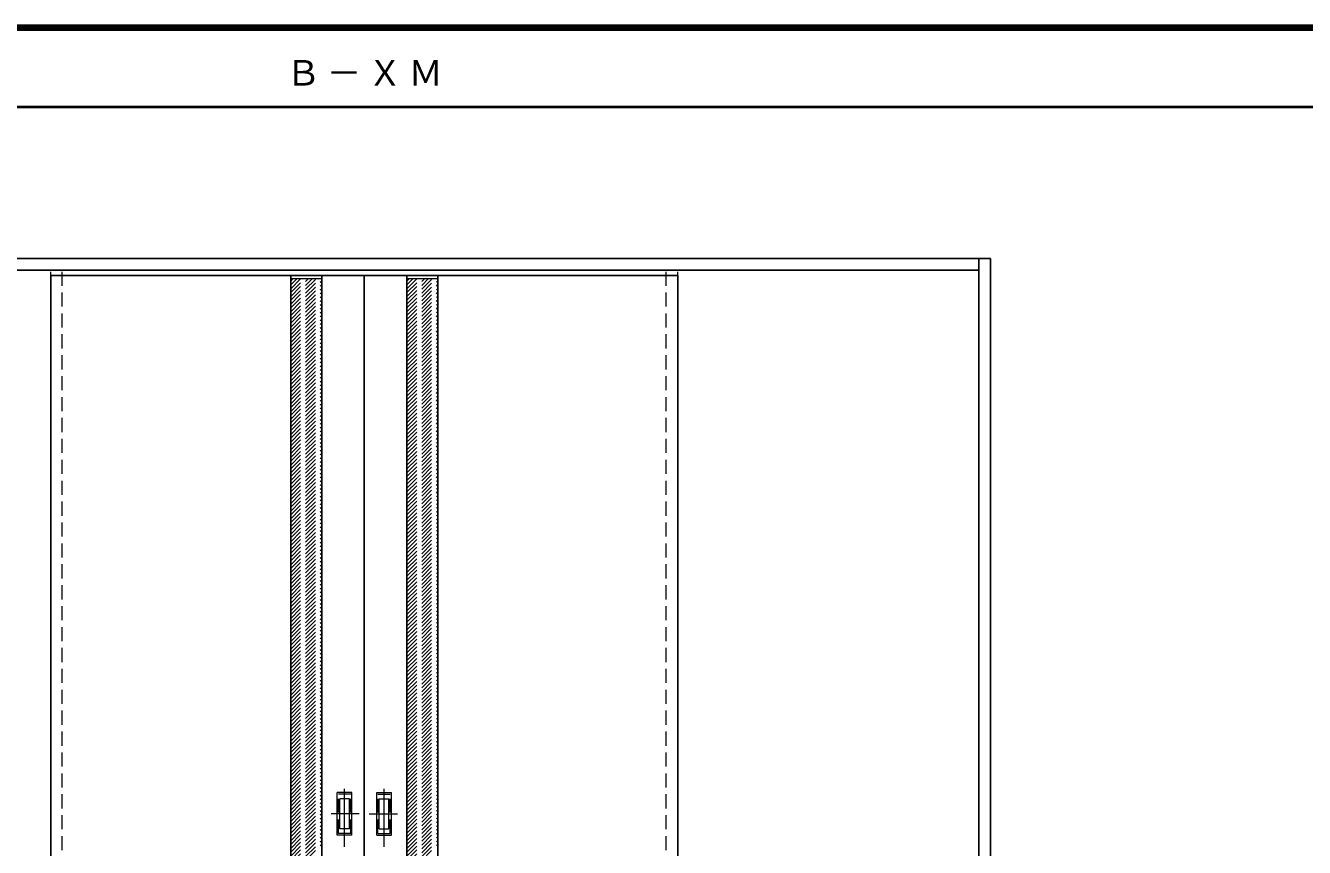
# Model space of a CAD drawing. Units: millimetres, scale not verified. Extents: x -6000 to 5700, y -4307 to 4260.
# Drawn here: x -3570 to -267, y 2052 to 4175 of the extents above; entities that cross this region are included whole.
import ezdxf

# ---------------------------------------------------------------- set-up
doc = ezdxf.new("R2010")
doc.units = ezdxf.units.MM
doc.header["$LTSCALE"] = 30
doc.linetypes.add('CHAIN1', pattern=[8, 5, -1, 1, -1])
doc.linetypes.add('DASHED1', pattern=[1.8, 1.2, -0.6])
for name, color, linetype, lineweight in [('0-2_扉', 3, 'Continuous', 25), ('0-3_仕上げ', 3, 'Continuous', 25), ('0-4_枠', 3, 'Continuous', 25), ('0-6_引手', 7, 'Continuous', 18), ('0-A_文字', 7, 'Continuous', 18), ('0-C_ハッチ', 4, 'DASHED1', 9), ('F-1_枠', 6, 'Continuous', 40)]:
    doc.layers.add(name, color=color, linetype=linetype, lineweight=lineweight)
doc.styles.add('ＭＳ ゴシック', font='')
doc.styles.get('ＭＳ ゴシック').set_extended_font_data('MS Gothic')

msp = doc.modelspace()

# ---------------------------------------------------------------- linework, layer by layer
at = {"layer": '0-2_扉', "color": 4, "linetype": 'DASHED1', "lineweight": 9}
for p, q in [((-3505, 1181), (-3505, 3543)), ((-3475, 1181), (-3475, 3543)), ((-1915, 1181), (-1915, 3543)), ((-1885, 1181), (-1885, 3543)), ((-3475, 1181.5), (-3475, 3529.5)), ((-1915, 1181.5), (-1915, 3529.5))]:
    msp.add_line(p, q, dxfattribs=at)
at = {"layer": '0-2_扉'}
for p, q in [((-3505, 3529.5), (-2695, 3529.5)), ((-3505, 1181.5), (-3505, 3529.5)), ((-1885, 3529.5), (-2695, 3529.5)), ((-2695, 1181.5), (-2695, 3529.5)), ((-1885, 1181.5), (-1885, 3529.5))]:
    msp.add_line(p, q, dxfattribs=at)
at = {"layer": '0-3_仕上げ'}
for p, q in [((-2885, 1181.5), (-2885, 3529.5)), ((-2805, 1181.5), (-2805, 3529.5)), ((-2585, 1181.5), (-2585, 3529.5)), ((-2505, 1181.5), (-2505, 3529.5))]:
    msp.add_line(p, q, dxfattribs=at)
at = {"layer": '0-3_仕上げ', "color": 7, "lineweight": 18}
for p, q in [((-2885, 3521.5), (-2805, 3521.5)), ((-2585, 3521.5), (-2505, 3521.5))]:
    msp.add_line(p, q, dxfattribs=at)
at = {"layer": '0-4_枠'}
for p, q in [((-4312, 3573), (-1078, 3573)), ((-1108, 1173), (-1108, 3573)), ((-1078, 1173), (-1078, 3573)), ((-4282, 3543), (-1108, 3543))]:
    msp.add_line(p, q, dxfattribs=at)
at = {"layer": '0-6_引手', "linetype": 'CHAIN1'}
for p, q in [((-2746, 2053.77), (-2746, 2224.62)), ((-2644, 2053.77), (-2644, 2224.62)), ((-2707.93, 2139), (-2780.44, 2139)), ((-2682.07, 2139), (-2609.56, 2139))]:
    msp.add_line(p, q, dxfattribs=at)
at = {"layer": '0-6_引手'}
for p, q in [((-2727, 2194), (-2765, 2194)), ((-2765, 2084), (-2765, 2194)), ((-2727, 2084), (-2727, 2194)), ((-2663, 2194), (-2625, 2194)), ((-2663, 2084), (-2663, 2194)), ((-2625, 2084), (-2625, 2194)), ((-2733.5, 2178), (-2758.5, 2178)), ((-2758.5, 2100), (-2758.5, 2178)), ((-2733.5, 2100), (-2733.5, 2178)), ((-2656.5, 2178), (-2631.5, 2178)), ((-2656.5, 2100), (-2656.5, 2178)), ((-2631.5, 2100), (-2631.5, 2178)), ((-2727, 2084), (-2765, 2084)), ((-2733.5, 2100), (-2758.5, 2100)), ((-2663, 2084), (-2625, 2084)), ((-2656.5, 2100), (-2631.5, 2100))]:
    msp.add_line(p, q, dxfattribs=at)
at = {"layer": '0-6_引手', "linetype": 'DASHED1'}
for p, q in [((-2762, 2088), (-2762, 2190)), ((-2628, 2088), (-2628, 2190)), ((-2730, 2088), (-2762, 2088)), ((-2660, 2088), (-2628, 2088))]:
    msp.add_line(p, q, dxfattribs=at)
for points in [[(-2730, 2088), (-2730, 2190), (-2762, 2190)], [(-2660, 2088), (-2660, 2190), (-2628, 2190)]]:
    msp.add_lwpolyline(points, dxfattribs=at)
at = {"layer": '0-C_ハッチ'}
for p, q in [((-2885, 3445.67), (-2809.17, 3521.5)), ((-2885, 3455.57), (-2819.07, 3521.5)), ((-2885, 3465.47), (-2828.97, 3521.5)), ((-2885, 3475.37), (-2838.87, 3521.5)), ((-2885, 3485.27), (-2848.77, 3521.5)), ((-2885, 3495.17), (-2858.67, 3521.5)), ((-2885, 3505.07), (-2868.57, 3521.5)), ((-2885, 3514.97), (-2878.47, 3521.5)), ((-2885, 3435.77), (-2805, 3515.77)), ((-2885, 3425.87), (-2805, 3505.87)), ((-2585, 3445.67), (-2509.17, 3521.5)), ((-2585, 3455.57), (-2519.07, 3521.5)), ((-2585, 3465.47), (-2528.97, 3521.5)), ((-2585, 3475.37), (-2538.87, 3521.5)), ((-2585, 3485.27), (-2548.77, 3521.5)), ((-2585, 3495.17), (-2558.67, 3521.5)), ((-2585, 3505.07), (-2568.57, 3521.5)), ((-2585, 3514.97), (-2578.47, 3521.5)), ((-2585, 3435.77), (-2505, 3515.77)), ((-2585, 3425.87), (-2505, 3505.87)), ((-2885, 3415.98), (-2805, 3495.98)), ((-2885, 3406.08), (-2805, 3486.08)), ((-2885, 3396.18), (-2805, 3476.18)), ((-2585, 3415.98), (-2505, 3495.98)), ((-2585, 3406.08), (-2505, 3486.08)), ((-2585, 3396.18), (-2505, 3476.18)), ((-2885, 3386.28), (-2805, 3466.28)), ((-2885, 3376.38), (-2805, 3456.38)), ((-2885, 3366.48), (-2805, 3446.48)), ((-2885, 3356.58), (-2805, 3436.58)), ((-2585, 3386.28), (-2505, 3466.28)), ((-2585, 3376.38), (-2505, 3456.38)), ((-2585, 3366.48), (-2505, 3446.48)), ((-2585, 3356.58), (-2505, 3436.58)), ((-2885, 3346.68), (-2805, 3426.68)), ((-2885, 3336.78), (-2805, 3416.78)), ((-2885, 3326.88), (-2805, 3406.88)), ((-2585, 3346.68), (-2505, 3426.68)), ((-2585, 3336.78), (-2505, 3416.78)), ((-2585, 3326.88), (-2505, 3406.88)), ((-2885, 3316.98), (-2805, 3396.98)), ((-2885, 3307.08), (-2805, 3387.08)), ((-2885, 3297.18), (-2805, 3377.18)), ((-2585, 3316.98), (-2505, 3396.98)), ((-2585, 3307.08), (-2505, 3387.08)), ((-2585, 3297.18), (-2505, 3377.18)), ((-2885, 3287.28), (-2805, 3367.28)), ((-2885, 3277.38), (-2805, 3357.38)), ((-2885, 3267.48), (-2805, 3347.48)), ((-2885, 3257.58), (-2805, 3337.58)), ((-2585, 3287.28), (-2505, 3367.28)), ((-2585, 3277.38), (-2505, 3357.38)), ((-2585, 3267.48), (-2505, 3347.48)), ((-2585, 3257.58), (-2505, 3337.58)), ((-2885, 3247.68), (-2805, 3327.68)), ((-2885, 3237.78), (-2805, 3317.78)), ((-2885, 3227.88), (-2805, 3307.88)), ((-2585, 3247.68), (-2505, 3327.68)), ((-2585, 3237.78), (-2505, 3317.78)), ((-2585, 3227.88), (-2505, 3307.88)), ((-2885, 3217.99), (-2805, 3297.99)), ((-2885, 3208.09), (-2805, 3288.09)), ((-2885, 3198.19), (-2805, 3278.19)), ((-2585, 3217.99), (-2505, 3297.99)), ((-2585, 3208.09), (-2505, 3288.09)), ((-2585, 3198.19), (-2505, 3278.19)), ((-2885, 3188.29), (-2805, 3268.29)), ((-2885, 3178.39), (-2805, 3258.39)), ((-2885, 3168.49), (-2805, 3248.49)), ((-2885, 3158.59), (-2805, 3238.59)), ((-2585, 3188.29), (-2505, 3268.29)), ((-2585, 3178.39), (-2505, 3258.39)), ((-2585, 3168.49), (-2505, 3248.49)), ((-2585, 3158.59), (-2505, 3238.59)), ((-2885, 3148.69), (-2805, 3228.69)), ((-2885, 3138.79), (-2805, 3218.79)), ((-2885, 3128.89), (-2805, 3208.89)), ((-2585, 3148.69), (-2505, 3228.69)), ((-2585, 3138.79), (-2505, 3218.79)), ((-2585, 3128.89), (-2505, 3208.89)), ((-2885, 3118.99), (-2805, 3198.99)), ((-2885, 3109.09), (-2805, 3189.09)), ((-2885, 3099.19), (-2805, 3179.19)), ((-2585, 3118.99), (-2505, 3198.99)), ((-2585, 3109.09), (-2505, 3189.09)), ((-2585, 3099.19), (-2505, 3179.19)), ((-2885, 3089.29), (-2805, 3169.29)), ((-2885, 3079.39), (-2805, 3159.39)), ((-2885, 3069.49), (-2805, 3149.49)), ((-2885, 3059.59), (-2805, 3139.59)), ((-2585, 3089.29), (-2505, 3169.29)), ((-2585, 3079.39), (-2505, 3159.39)), ((-2585, 3069.49), (-2505, 3149.49)), ((-2585, 3059.59), (-2505, 3139.59)), ((-2885, 3049.69), (-2805, 3129.69)), ((-2885, 3039.79), (-2805, 3119.79)), ((-2885, 3029.89), (-2805, 3109.89)), ((-2585, 3049.69), (-2505, 3129.69)), ((-2585, 3039.79), (-2505, 3119.79)), ((-2585, 3029.89), (-2505, 3109.89)), ((-2885, 3020), (-2805, 3100)), ((-2885, 3010.1), (-2805, 3090.1)), ((-2885, 3000.2), (-2805, 3080.2)), ((-2585, 3020), (-2505, 3100)), ((-2585, 3010.1), (-2505, 3090.1)), ((-2585, 3000.2), (-2505, 3080.2)), ((-2885, 2990.3), (-2805, 3070.3)), ((-2885, 2980.4), (-2805, 3060.4)), ((-2885, 2970.5), (-2805, 3050.5)), ((-2885, 2960.6), (-2805, 3040.6)), ((-2585, 2990.3), (-2505, 3070.3)), ((-2585, 2980.4), (-2505, 3060.4)), ((-2585, 2970.5), (-2505, 3050.5)), ((-2585, 2960.6), (-2505, 3040.6)), ((-2885, 2950.7), (-2805, 3030.7)), ((-2885, 2940.8), (-2805, 3020.8)), ((-2885, 2930.9), (-2805, 3010.9)), ((-2585, 2950.7), (-2505, 3030.7)), ((-2585, 2940.8), (-2505, 3020.8)), ((-2585, 2930.9), (-2505, 3010.9)), ((-2885, 2921), (-2805, 3001)), ((-2885, 2911.1), (-2805, 2991.1)), ((-2885, 2901.2), (-2805, 2981.2)), ((-2585, 2921), (-2505, 3001)), ((-2585, 2911.1), (-2505, 2991.1)), ((-2585, 2901.2), (-2505, 2981.2)), ((-2885, 2891.3), (-2805, 2971.3)), ((-2885, 2881.4), (-2805, 2961.4)), ((-2885, 2871.5), (-2805, 2951.5)), ((-2885, 2861.6), (-2805, 2941.6)), ((-2585, 2891.3), (-2505, 2971.3)), ((-2585, 2881.4), (-2505, 2961.4)), ((-2585, 2871.5), (-2505, 2951.5)), ((-2585, 2861.6), (-2505, 2941.6)), ((-2885, 2851.7), (-2805, 2931.7)), ((-2885, 2841.8), (-2805, 2921.8)), ((-2885, 2831.91), (-2805, 2911.91)), ((-2585, 2851.7), (-2505, 2931.7)), ((-2585, 2841.8), (-2505, 2921.8)), ((-2585, 2831.91), (-2505, 2911.91)), ((-2885, 2822.01), (-2805, 2902.01)), ((-2885, 2812.11), (-2805, 2892.11)), ((-2885, 2802.21), (-2805, 2882.21)), ((-2585, 2822.01), (-2505, 2902.01)), ((-2585, 2812.11), (-2505, 2892.11)), ((-2585, 2802.21), (-2505, 2882.21)), ((-2885, 2792.31), (-2805, 2872.31)), ((-2885, 2782.41), (-2805, 2862.41)), ((-2885, 2772.51), (-2805, 2852.51)), ((-2885, 2762.61), (-2805, 2842.61)), ((-2585, 2792.31), (-2505, 2872.31)), ((-2585, 2782.41), (-2505, 2862.41)), ((-2585, 2772.51), (-2505, 2852.51)), ((-2585, 2762.61), (-2505, 2842.61)), ((-2885, 2752.71), (-2805, 2832.71)), ((-2885, 2742.81), (-2805, 2822.81)), ((-2885, 2732.91), (-2805, 2812.91)), ((-2585, 2752.71), (-2505, 2832.71)), ((-2585, 2742.81), (-2505, 2822.81)), ((-2585, 2732.91), (-2505, 2812.91)), ((-2885, 2723.01), (-2805, 2803.01)), ((-2885, 2713.11), (-2805, 2793.11)), ((-2885, 2703.21), (-2805, 2783.21)), ((-2585, 2723.01), (-2505, 2803.01)), ((-2585, 2713.11), (-2505, 2793.11)), ((-2585, 2703.21), (-2505, 2783.21)), ((-2885, 2693.31), (-2805, 2773.31)), ((-2885, 2683.41), (-2805, 2763.41)), ((-2885, 2673.51), (-2805, 2753.51)), ((-2885, 2663.61), (-2805, 2743.61)), ((-2585, 2693.31), (-2505, 2773.31)), ((-2585, 2683.41), (-2505, 2763.41)), ((-2585, 2673.51), (-2505, 2753.51)), ((-2585, 2663.61), (-2505, 2743.61)), ((-2885, 2653.71), (-2805, 2733.71)), ((-2885, 2643.81), (-2805, 2723.81)), ((-2885, 2633.92), (-2805, 2713.92)), ((-2585, 2653.71), (-2505, 2733.71)), ((-2585, 2643.81), (-2505, 2723.81)), ((-2585, 2633.92), (-2505, 2713.92)), ((-2885, 2624.02), (-2805, 2704.02)), ((-2885, 2614.12), (-2805, 2694.12)), ((-2885, 2604.22), (-2805, 2684.22)), ((-2585, 2624.02), (-2505, 2704.02)), ((-2585, 2614.12), (-2505, 2694.12)), ((-2585, 2604.22), (-2505, 2684.22)), ((-2885, 2594.32), (-2805, 2674.32)), ((-2885, 2584.42), (-2805, 2664.42)), ((-2885, 2574.52), (-2805, 2654.52)), ((-2885, 2564.62), (-2805, 2644.62)), ((-2585, 2594.32), (-2505, 2674.32)), ((-2585, 2584.42), (-2505, 2664.42)), ((-2585, 2574.52), (-2505, 2654.52)), ((-2585, 2564.62), (-2505, 2644.62)), ((-2885, 2554.72), (-2805, 2634.72)), ((-2885, 2544.82), (-2805, 2624.82)), ((-2885, 2534.92), (-2805, 2614.92)), ((-2585, 2554.72), (-2505, 2634.72)), ((-2585, 2544.82), (-2505, 2624.82)), ((-2585, 2534.92), (-2505, 2614.92)), ((-2885, 2525.02), (-2805, 2605.02)), ((-2885, 2515.12), (-2805, 2595.12)), ((-2885, 2505.22), (-2805, 2585.22)), ((-2585, 2525.02), (-2505, 2605.02)), ((-2585, 2515.12), (-2505, 2595.12)), ((-2585, 2505.22), (-2505, 2585.22)), ((-2885, 2495.32), (-2805, 2575.32)), ((-2885, 2485.42), (-2805, 2565.42)), ((-2885, 2475.52), (-2805, 2555.52)), ((-2885, 2465.62), (-2805, 2545.62)), ((-2585, 2495.32), (-2505, 2575.32)), ((-2585, 2485.42), (-2505, 2565.42)), ((-2585, 2475.52), (-2505, 2555.52)), ((-2585, 2465.62), (-2505, 2545.62)), ((-2885, 2455.72), (-2805, 2535.72)), ((-2885, 2445.82), (-2805, 2525.82)), ((-2885, 2435.93), (-2805, 2515.93)), ((-2585, 2455.72), (-2505, 2535.72)), ((-2585, 2445.82), (-2505, 2525.82)), ((-2585, 2435.93), (-2505, 2515.93)), ((-2885, 2426.03), (-2805, 2506.03)), ((-2885, 2416.13), (-2805, 2496.13)), ((-2885, 2406.23), (-2805, 2486.23)), ((-2585, 2426.03), (-2505, 2506.03)), ((-2585, 2416.13), (-2505, 2496.13)), ((-2585, 2406.23), (-2505, 2486.23)), ((-2885, 2396.33), (-2805, 2476.33)), ((-2885, 2386.43), (-2805, 2466.43)), ((-2885, 2376.53), (-2805, 2456.53)), ((-2885, 2366.63), (-2805, 2446.63)), ((-2585, 2396.33), (-2505, 2476.33)), ((-2585, 2386.43), (-2505, 2466.43)), ((-2585, 2376.53), (-2505, 2456.53)), ((-2585, 2366.63), (-2505, 2446.63)), ((-2885, 2356.73), (-2805, 2436.73)), ((-2885, 2346.83), (-2805, 2426.83)), ((-2885, 2336.93), (-2805, 2416.93)), ((-2585, 2356.73), (-2505, 2436.73)), ((-2585, 2346.83), (-2505, 2426.83)), ((-2585, 2336.93), (-2505, 2416.93)), ((-2885, 2327.03), (-2805, 2407.03)), ((-2885, 2317.13), (-2805, 2397.13)), ((-2885, 2307.23), (-2805, 2387.23)), ((-2585, 2327.03), (-2505, 2407.03)), ((-2585, 2317.13), (-2505, 2397.13)), ((-2585, 2307.23), (-2505, 2387.23)), ((-2885, 2297.33), (-2805, 2377.33)), ((-2885, 2287.43), (-2805, 2367.43)), ((-2885, 2277.53), (-2805, 2357.53)), ((-2885, 2267.63), (-2805, 2347.63)), ((-2585, 2297.33), (-2505, 2377.33)), ((-2585, 2287.43), (-2505, 2367.43)), ((-2585, 2277.53), (-2505, 2357.53)), ((-2585, 2267.63), (-2505, 2347.63)), ((-2885, 2257.73), (-2805, 2337.73)), ((-2885, 2247.83), (-2805, 2327.83)), ((-2885, 2237.94), (-2805, 2317.94)), ((-2585, 2257.73), (-2505, 2337.73)), ((-2585, 2247.83), (-2505, 2327.83)), ((-2585, 2237.94), (-2505, 2317.94)), ((-2885, 2228.04), (-2805, 2308.04)), ((-2885, 2218.14), (-2805, 2298.14)), ((-2885, 2208.24), (-2805, 2288.24)), ((-2585, 2228.04), (-2505, 2308.04)), ((-2585, 2218.14), (-2505, 2298.14)), ((-2585, 2208.24), (-2505, 2288.24)), ((-2885, 2198.34), (-2805, 2278.34)), ((-2885, 2188.44), (-2805, 2268.44)), ((-2885, 2178.54), (-2805, 2258.54)), ((-2885, 2168.64), (-2805, 2248.64)), ((-2585, 2198.34), (-2505, 2278.34)), ((-2585, 2188.44), (-2505, 2268.44)), ((-2585, 2178.54), (-2505, 2258.54)), ((-2585, 2168.64), (-2505, 2248.64)), ((-2885, 2158.74), (-2805, 2238.74)), ((-2885, 2148.84), (-2805, 2228.84)), ((-2885, 2138.94), (-2805, 2218.94)), ((-2585, 2158.74), (-2505, 2238.74)), ((-2585, 2148.84), (-2505, 2228.84)), ((-2585, 2138.94), (-2505, 2218.94)), ((-2885, 2129.04), (-2805, 2209.04)), ((-2885, 2119.14), (-2805, 2199.14)), ((-2885, 2109.24), (-2805, 2189.24)), ((-2585, 2129.04), (-2505, 2209.04)), ((-2585, 2119.14), (-2505, 2199.14)), ((-2585, 2109.24), (-2505, 2189.24)), ((-2885, 2099.34), (-2805, 2179.34)), ((-2885, 2089.44), (-2805, 2169.44)), ((-2885, 2079.54), (-2805, 2159.54)), ((-2885, 2069.64), (-2805, 2149.64)), ((-2585, 2099.34), (-2505, 2179.34)), ((-2585, 2089.44), (-2505, 2169.44)), ((-2585, 2079.54), (-2505, 2159.54)), ((-2585, 2069.64), (-2505, 2149.64)), ((-2885, 2059.74), (-2805, 2139.74)), ((-2885, 2049.84), (-2805, 2129.84)), ((-2885, 2039.95), (-2805, 2119.95)), ((-2585, 2059.74), (-2505, 2139.74)), ((-2585, 2049.84), (-2505, 2129.84)), ((-2585, 2039.95), (-2505, 2119.95)), ((-2885, 2030.05), (-2805, 2110.05)), ((-2885, 2020.15), (-2805, 2100.15)), ((-2885, 2010.25), (-2805, 2090.25)), ((-2585, 2030.05), (-2505, 2110.05)), ((-2585, 2020.15), (-2505, 2100.15)), ((-2585, 2010.25), (-2505, 2090.25)), ((-2885, 2000.35), (-2805, 2080.35)), ((-2885, 1990.45), (-2805, 2070.45)), ((-2885, 1980.55), (-2805, 2060.55)), ((-2585, 2000.35), (-2505, 2080.35)), ((-2585, 1990.45), (-2505, 2070.45)), ((-2585, 1980.55), (-2505, 2060.55))]:
    msp.add_line(p, q, dxfattribs=at)
at = {"layer": 'F-1_枠'}
for p, q in [((-6000, 4175), (5700, 4175)), ((-6000, 4170), (5700, 4170)), ((-6000, 4165), (5700, 4165)), ((-6000, 3965), (5700, 3965))]:
    msp.add_line(p, q, dxfattribs=at)

# ---------------------------------------------------------------- texts
at = {"layer": '0-A_文字', "insert": (-2897.5, 4020), "char_height": 65.98, "attachment_point": 7, "style": 'ＭＳ ゴシック'}
msp.add_mtext('\\T1.17;Ｂ－ＸＭ', dxfattribs=at)

doc.saveas('drawing.dxf')
